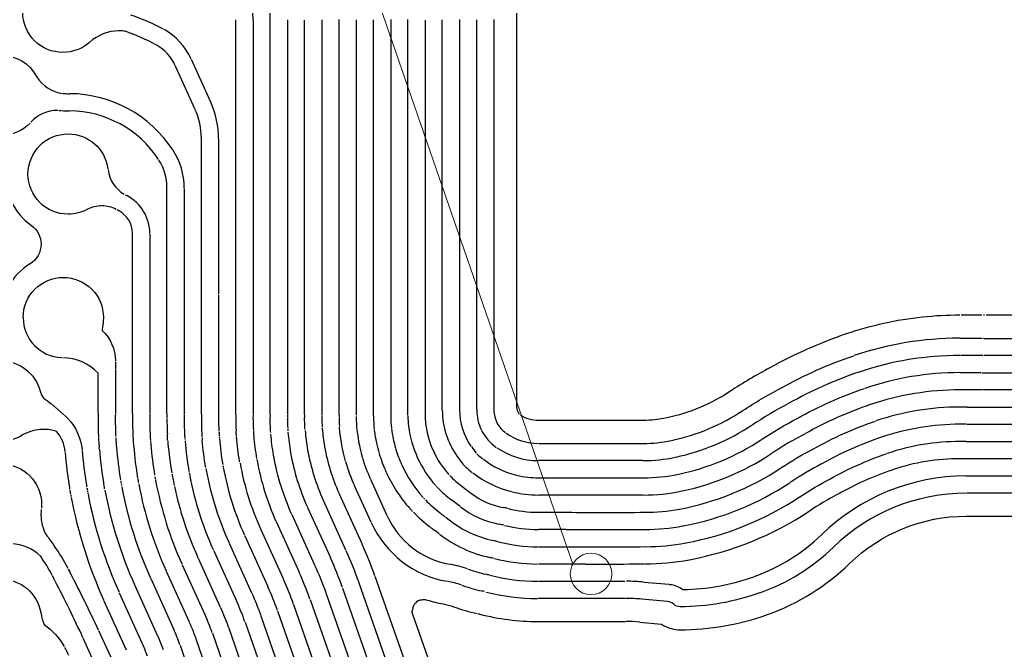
# Model space of a CAD drawing. Extents: x 1548 to 1929, y -174 to 95.
# Drawn here: x 1584.801 to 1589.166, y 46.031 to 48.824 of the extents above; entities that cross this region are included whole.
import ezdxf

# ---------------------------------------------------------------- set-up
doc = ezdxf.new("R2010")
doc.units = 0
doc.layers.add('gbr-dxf_layer0', color=7, linetype='Continuous')
doc.layers.add('備註', color=1, linetype='Continuous', lineweight=5)

msp = doc.modelspace()

# ---------------------------------------------------------------- linework, layer by layer
at = {"layer": 'gbr-dxf_layer0'}
for p, q in [((1585.7581, 47.0755), (1585.7581, 48.8231)), ((1585.8343, 48.8214), (1585.8343, 47.078)), ((1585.9105, 47.0746), (1585.9105, 48.8217)), ((1585.9867, 48.8236), (1585.9867, 47.076)), ((1586.0629, 47.0759), (1586.0629, 48.822)), ((1586.1391, 48.8239), (1586.1391, 47.0736)), ((1586.2153, 47.0739), (1586.2153, 48.8241)), ((1586.2915, 48.8227), (1586.2915, 47.0725)), ((1586.3677, 47.0697), (1586.3677, 48.8229)), ((1586.4439, 48.8243), (1586.4439, 47.0711)), ((1586.5201, 47.0705), (1586.5201, 48.8246)), ((1586.5963, 48.8223), (1586.5963, 47.0722)), ((1586.6725, 47.0959), (1586.6725, 48.8234)), ((1586.7487, 48.8249), (1586.7487, 47.0973)), ((1586.8249, 47.098), (1586.8249, 48.8227)), ((1586.9011, 48.8252), (1586.9011, 47.0962)), ((1585.5608, 48.6486), (1585.6465, 48.4596)), ((1585.5765, 48.4296), (1585.4908, 48.6186)), ((1585.6057, 47.6069), (1585.6057, 48.296)), ((1585.6819, 48.2946), (1585.6819, 47.6094)), ((1585.4533, 47.0792), (1585.4533, 48.0786)), ((1585.5295, 48.0769), (1585.5295, 47.0778)), ((1585.2685, 48.0488), (1585.2748, 48.0454)), ((1585.2403, 47.9774), (1585.2326, 47.9816)), ((1585.3009, 47.0791), (1585.3009, 47.8766)), ((1585.3771, 47.8743), (1585.3771, 47.0805)), ((1585.6057, 47.0779), (1585.6057, 47.6049)), ((1585.6819, 47.6048), (1585.6819, 47.0766)), ((1589.0623, 47.5152), (1588.9696, 47.5152)), ((1589.2179, 47.5148), (1589.0804, 47.5148)), ((1588.9646, 47.4132), (1589.064, 47.4132)), ((1602.4239, 47.3364), (1589.071, 47.3364)), ((1585.2247, 47.3084), (1585.2247, 47.2747)), ((1585.2247, 47.2721), (1585.2247, 47.0804)), ((1588.9657, 47.2608), (1589.0584, 47.2608)), ((1602.4261, 47.184), (1589.0668, 47.184)), ((1584.9417, 47.1219), (1584.9971, 47.0742)), ((1587.0139, 47.0759), (1587.0035, 47.0959)), ((1588.9975, 47.1078), (1602.4255, 47.1078)), ((1602.4268, 47.0316), (1588.995, 47.0316)), ((1585.6847, 46.9753), (1585.685, 46.9723)), ((1585.1537, 46.9226), (1585.1531, 46.9298)), ((1585.2289, 46.938), (1585.2295, 46.9308)), ((1587.1008, 46.947), (1587.561, 46.947)), ((1588.9931, 46.9554), (1602.4263, 46.9554)), ((1602.4276, 46.8792), (1588.9944, 46.8792)), ((1587.5596, 46.8708), (1587.099, 46.8708)), ((1586.3543, 46.7889), (1586.4275, 46.6278)), ((1587.0982, 46.7946), (1587.5599, 46.7946)), ((1588.9931, 46.8031), (1602.4284, 46.8031)), ((1585.4023, 46.7871), (1585.4028, 46.7838)), ((1586.3575, 46.5977), (1586.2842, 46.7588)), ((1586.7596, 46.7571), (1586.797, 46.7286)), ((1585.1009, 46.7385), (1585.102, 46.7329)), ((1586.2147, 46.7271), (1586.3163, 46.5033)), ((1587.5612, 46.7184), (1587.0996, 46.7184)), ((1602.427, 46.7269), (1588.9954, 46.7269)), ((1586.0758, 46.6638), (1586.1767, 46.4415)), ((1586.2458, 46.4743), (1586.146, 46.6942)), ((1586.752, 46.6671), (1586.7147, 46.6956)), ((1586.108, 46.4086), (1586.007, 46.6309)), ((1586.688, 46.6199), (1586.704, 46.6077)), ((1587.0985, 46.6423), (1587.2219, 46.6423)), ((1585.9368, 46.6009), (1586.0387, 46.3769)), ((1585.7979, 46.5379), (1585.8998, 46.3136)), ((1585.9687, 46.3468), (1585.8686, 46.5668)), ((1586.6589, 46.5462), (1586.6394, 46.5612)), ((1587.2195, 46.5661), (1587.1001, 46.5661)), ((1585.8297, 46.2836), (1585.7297, 46.5039)), ((1587.0981, 46.4891), (1587.3036, 46.4891)), ((1585.6608, 46.4708), (1585.7608, 46.2504)), ((1585.5211, 46.4094), (1585.6212, 46.1887)), ((1585.6908, 46.2203), (1585.5925, 46.4368)), ((1587.305, 46.4129), (1587.0985, 46.4129)), ((1584.957, 46.339), (1584.9471, 46.3585)), ((1585.0163, 46.3905), (1585.0243, 46.3749)), ((1585.5524, 46.1558), (1585.4506, 46.3803)), ((1586.3744, 46.3589), (1586.5322, 45.9087)), ((1585.4135, 46.0929), (1585.3123, 46.316)), ((1585.3811, 46.3489), (1585.4823, 46.1258)), ((1586.4608, 45.8821), (1586.303, 46.3323)), ((1587.0988, 46.3367), (1587.3044, 46.3367)), ((1587.3058, 46.3366), (1587.4814, 46.3366)), ((1587.5648, 46.3331), (1587.6776, 46.3231)), ((1585.2422, 46.2859), (1585.344, 46.0614)), ((1586.3167, 45.8315), (1586.1585, 46.2832)), ((1586.2313, 46.3058), (1586.3881, 45.8582)), ((1585.274, 46.0313), (1585.1739, 46.2519)), ((1586.1722, 45.7824), (1586.0145, 46.2326)), ((1586.0869, 46.2564), (1586.2446, 45.8062)), ((1587.303, 46.2605), (1587.0974, 46.2605)), ((1587.4837, 46.2604), (1587.3044, 46.2604)), ((1587.6695, 46.2473), (1587.5566, 46.2573)), ((1586.0282, 45.7319), (1585.8705, 46.1821)), ((1585.9429, 46.2058), (1586.1006, 45.7557)), ((1585.7989, 46.1552), (1585.9546, 45.711)), ((1585.1507, 46.118), (1585.2044, 45.9998)), ((1585.6544, 46.1062), (1585.8121, 45.656)), ((1585.8821, 45.6873), (1585.7265, 46.1315)), ((1585.1357, 45.9669), (1585.082, 46.0851)), ((1585.5112, 46.0531), (1585.668, 45.6055)), ((1585.7407, 45.6294), (1585.583, 46.0795))]:
    msp.add_line(p, q, dxfattribs=at)
at = {"layer": 'gbr-dxf_layer0', "linetype": 'Continuous'}
for points in [[(1587.0035, 47.0964, 0.018801), (1587.003, 47.1068), (1587.003, 49.1538), (1586.955, 49.2316, 0.138177), (1586.492, 50.0609), (1586.3629, 50.1904), (1585.7439, 51.1927, 0.136859), (1585.5285, 51.5414), (1585.4757, 51.6268, -0.066155), (1585.4695, 51.6731)], [(1585.1095, 48.7227, -0.181329), (1584.9926, 48.6789, -0.414223), (1584.8148, 48.8567)], [(1584.5407, 48.4888, -0.414223), (1584.7185, 48.6666, -0.276741), (1584.8753, 48.5726, 0.228912), (1584.9908, 48.4974)], [(1584.847, 48.366, -0.204871), (1584.7185, 48.311, -0.414223), (1584.5407, 48.4888)], [(1584.9708, 48.4223, -0.015539), (1584.9686, 48.4222, 0.212898), (1584.8508, 48.3696)], [(1584.8376, 48.1403, -0.414223), (1585.0154, 48.3181, -0.376286), (1585.1917, 48.1636)], [(1584.736, 48.1569, 0.014912), (1584.7355, 48.1404, 0.242351), (1584.8529, 47.9125, -0.242777), (1584.8956, 47.8297, -0.260318), (1584.8473, 47.7431, 0.260292), (1584.7142, 47.5049, 0.033301), (1584.7167, 47.4678, -0.033477), (1584.7172, 47.4611, -0.368959), (1584.6743, 47.4109, 0.367957), (1584.4391, 47.1346)], [(1585.1639, 47.9991, 0.115149), (1585.1007, 47.9843, -0.125823), (1585.0154, 47.9625, -0.414223), (1584.8376, 48.1403)], [(1584.8163, 47.5048, -0.414223), (1584.9941, 47.6826, -0.414223), (1585.1719, 47.5048, -0.034978), (1585.1701, 47.4801, -0.046482), (1585.1695, 47.4731, 0.029321), (1585.1665, 47.4479, -0.20134), (1585.2247, 47.3124)], [(1588.9643, 47.515, 0.026386), (1588.799, 47.5062, 0.055119), (1588.4617, 47.4322)], [(1588.4615, 47.4322, 0.045457), (1588.1224, 47.2813, 0.025159), (1587.9464, 47.1772, -0.094477), (1587.6672, 47.0606)], [(1584.5412, 47.1345, -0.414223), (1584.719, 47.3123, -0.342973), (1584.8913, 47.1784, 0.04748), (1584.906, 47.147, -0.051326), (1584.9404, 47.123)], [(1585.1485, 47.0828), (1585.1485, 47.2579, 0.204654), (1584.9925, 47.3267)], [(1588.0032, 47.0926, -0.025282), (1588.1713, 47.1918, -0.045596), (1588.4944, 47.3357)], [(1588.0877, 46.9656, -0.025394), (1588.2433, 47.0573, -0.045827), (1588.5424, 47.1908)], [(1584.9053, 47.0095, 0.126879), (1584.8168, 46.986, -0.146664), (1584.719, 46.9567, -0.414223), (1584.5412, 47.1345)], [(1584.9984, 47.073, -0.017606), (1585.0103, 47.0618, -0.040863), (1585.0146, 47.0574, -0.167434), (1585.0775, 46.9186)], [(1585.9127, 46.9955, -0.015649), (1585.912, 47.0072, -0.014877), (1585.9104, 47.0629)], [(1586.0646, 47.0094, -0.029923), (1586.0644, 47.0139, -0.015396), (1586.0628, 47.0622)], [(1586.2914, 47.0671, -0.016216), (1586.2915, 47.0648, 0.015454), (1586.2925, 47.0304, -0.047141), (1586.293, 47.0233, 0.048184), (1586.3178, 46.8876)], [(1587.667, 47.0604, -0.051994), (1587.561, 47.0489), (1587.0985, 47.0489, -0.14247), (1587.0187, 47.0723)], [(1585.0018, 46.9096, 0.160236), (1584.9635, 47.0004, 0.07922), (1584.9065, 47.0095)], [(1586.1407, 47.0144, -0.019923), (1586.141, 47.0115, 0.022587), (1586.1507, 46.9337)], [(1586.2441, 46.8683, -0.047245), (1586.2172, 47.0155, -0.037326), (1586.2168, 47.0211)], [(1588.172, 46.8383, -0.025713), (1588.316, 46.9232, -0.046132), (1588.5914, 47.0463)], [(1585.4566, 46.9592, -0.01165), (1585.4561, 46.9678, -0.007799), (1585.4549, 46.9877)], [(1585.761, 46.98, -0.029764), (1585.7606, 46.9845, -0.012949), (1585.7596, 47.002)], [(1585.7754, 46.8659, -0.019345), (1585.7749, 46.8687, -0.02163), (1585.7613, 46.9759)], [(1586.0064, 46.6323, -0.062339), (1585.9263, 46.8898, -0.04059), (1585.9251, 46.8958, -0.02134), (1585.9133, 46.9887)], [(1585.5331, 46.9584, -0.019672), (1585.5335, 46.9556, 0.021657), (1585.5496, 46.8285)], [(1585.6249, 46.8409, -0.013893), (1585.6246, 46.8428, -0.021137), (1585.6096, 46.9604)], [(1585.8512, 46.8764, -0.027686), (1585.852, 46.8724, 0.060872), (1585.9357, 46.6033)], [(1588.2552, 46.7103, -0.026309), (1588.3887, 46.7892, -0.046709), (1588.6415, 46.9021)], [(1584.5425, 46.6773, -0.414223), (1584.7203, 46.8551, -0.414223), (1584.8981, 46.6773, -0.024837), (1584.8972, 46.6598)], [(1585.3996, 46.7999, -0.012196), (1585.4, 46.7983, 0.004851), (1585.4015, 46.7908)], [(1585.5521, 46.8152, -0.020971), (1585.5528, 46.8122, 0.006386), (1585.56, 46.7759)], [(1585.1771, 46.7463, -0.002854), (1585.176, 46.7526, -0.009571), (1585.1735, 46.7652)], [(1585.1027, 46.7289, -0.036704), (1585.1039, 46.7235, 0.05947), (1585.241, 46.2883)], [(1584.8953, 46.6294, 0.123329), (1584.9177, 46.5424, -0.015856), (1584.9517, 46.4973)], [(1588.4754, 46.4146, -0.195091), (1588.9928, 46.625), (1602.4291, 46.625), (1602.4553, 46.6252), (1602.4743, 46.6252), (1602.8002, 46.6237)], [(1587.7246, 46.1218, 0.086086), (1588.1127, 46.1891, 0.106966), (1588.4756, 46.4146)], [(1587.6794, 46.3229, -0.134664), (1587.7381, 46.3, 0.082568), (1588.0526, 46.3568)], [(1584.5414, 46.168, -0.414223), (1584.7192, 46.3458, -0.363779), (1584.8943, 46.199, -0.039527), (1584.8956, 46.1932, 0.068664), (1584.9093, 46.1449, -0.102403), (1584.9987, 46.0478)], [(1588.0772, 46.2847, -0.085406), (1587.7262, 46.2237, -0.212201), (1587.6974, 46.2348, 0.175691), (1587.6709, 46.2471)], [(1586.5736, 46.2528, -0.08555), (1586.5903, 46.2557, -0.077073), (1586.6054, 46.2534)], [(1586.6054, 46.2534, 0.032941), (1586.6766, 46.2361, -0.04412), (1586.7235, 46.2236)], [(1586.6288, 45.9409), (1586.5421, 46.1888, -0.084446), (1586.5393, 46.2054)], [(1586.8318, 46.1927, 0.012574), (1586.8384, 46.1909, 0.062917), (1587.0957, 46.1584)], [(1587.5475, 46.1558), (1587.6428, 46.1472), (1587.6527, 46.1413, 0.134083), (1587.7243, 46.1218)]]:
    msp.add_lwpolyline(points, format="xyb", dxfattribs=at)
for points in [[(1589.0681, 47.4129), (1589.0727, 47.4126), (1602.4253, 47.4126)], [(1589.0669, 47.3366), (1589.0622, 47.337), (1588.967, 47.337)], [(1589.0635, 47.2604), (1589.0664, 47.2602), (1602.4247, 47.2602)], [(1589.0627, 47.1841), (1589.0559, 47.1846), (1588.967, 47.1846)], [(1587.0974, 46.1584), (1587.3042, 46.1584), (1587.4843, 46.1586)]]:
    msp.add_lwpolyline(points, dxfattribs=at)
at = {"layer": 'gbr-dxf_layer0'}
for centre, radius, start, end in [((1585.2521, 48.8236), 0.6584, 360, 44.9364), ((1585.2522, 48.8233), 0.5821, 359.9998, 44.7859), ((1584.9931, 47.9657), 0.9289, 61.4079, 71.1347), ((1585.2413, 48.5817), 0.1928, 90.3809, 132.1466), ((1585.2413, 48.5817), 0.1928, 81.7511, 89.9937), ((1584.9931, 47.9657), 0.8527, 61.2335, 71.1075), ((1585.3053, 48.5351), 0.2797, 24.2747, 61.1444), ((1585.3053, 48.5351), 0.2035, 24.6702, 60.436), ((1585.0236, 48.9694), 0.4732, 266.4379, 269.7584), ((1585.0191, 47.9466), 0.5496, 33.2687, 89.5773), ((1585.2862, 48.296), 0.3957, 0.0075, 24.1842), ((1585.0236, 48.9694), 0.5494, 265.0084, 265.9734), ((1585.0236, 48.9694), 0.5494, 266.2319, 269.6104), ((1585.019, 47.9466), 0.4734, 32.9641, 89.729), ((1585.2862, 48.296), 0.3195, 0.2368, 24.423), ((1585.2227, 48.0789), 0.3068, 359.9986, 32.9317), ((1585.2227, 48.0789), 0.2306, 0.394, 32.2767), ((1585.3342, 48.1755), 0.1428, 186.2779, 240.5428), ((1585.1866, 47.8765), 0.1905, 0.0674, 61.9554), ((1585.164, 47.8564), 0.1428, 63.2987, 89.1754), ((1585.1866, 47.8765), 0.1143, 1.0773, 61.2585), ((1584.9941, 47.5048), 0.1778, 180.0001, 267.772), ((1589.0617, 47.3751), 0.1402, 85.0338, 86.872), ((1588.9651, 45.9442), 1.4689, 90.1114, 108.6437), ((1588.9651, 45.9442), 1.3927, 90.0195, 108.6882), ((1589.1202, 45.4956), 1.8674, 108.8183, 119.2511), ((1588.9658, 45.9442), 1.3165, 90.0661, 108.7105), ((1588.9658, 45.9442), 1.2403, 90.0065, 108.6621), ((1587.0281, 47.0959), 0.3556, 180.2386, 215.3929), ((1587.0281, 47.0959), 0.2794, 179.9991, 215.0851), ((1587.0284, 47.0961), 0.2035, 180.0013, 206.1292), ((1587.0284, 47.0961), 0.1273, 180.7338, 206.6184), ((1589.0683, 45.4802), 1.8561, 117.6821, 123.4718), ((1589.1197, 45.4954), 1.7148, 108.7697, 119.2778), ((1588.966, 45.9442), 1.164, 90.0682, 108.7203), ((1588.9659, 45.9443), 1.164, 88.512, 89.9908), ((1586.8508, 47.0514), 1.7026, 179.0035, 179.9958), ((1586.8508, 47.0516), 1.7026, 180.0487, 182.6151), ((1586.8508, 47.0512), 1.6264, 179.0774, 179.9414), ((1586.8508, 47.0516), 1.6264, 180.0021, 182.5987), ((1586.8508, 47.0544), 1.5501, 179.1148, 180.0012), ((1586.8509, 47.0544), 1.5501, 180.0521, 182.7388), ((1586.8508, 47.0543), 1.4739, 179.0604, 179.945), ((1586.8509, 47.0544), 1.4739, 179.9996, 182.6845), ((1586.8505, 47.0574), 1.3974, 179.1396, 180.0143), ((1586.8506, 47.057), 1.3974, 180.0981, 182.7905), ((1586.8505, 47.0576), 1.3212, 179.2077, 179.9189), ((1586.8506, 47.057), 1.3212, 179.9941, 182.8464), ((1586.8505, 47.0597), 1.245, 180.0071, 182.999), ((1586.8505, 47.059), 1.245, 179.1673, 179.9119), ((1586.8505, 47.0597), 1.1688, 180.0725, 182.8773), ((1586.8505, 47.059), 1.1688, 179.2315, 179.9735), ((1586.8506, 47.0611), 1.0926, 179.3441, 179.9022), ((1586.8506, 47.0617), 1.0926, 180.0064, 183.1085), ((1586.8506, 47.061), 1.0164, 179.2056, 179.9662), ((1586.8506, 47.0618), 1.0164, 180.084, 183.1837), ((1586.8506, 47.063), 0.9401, 179.3502, 179.8564), ((1586.8505, 47.063), 0.8639, 180.1529, 183.3207), ((1586.8506, 47.0629), 0.8639, 179.2577, 179.9934), ((1586.8505, 47.0628), 0.7877, 179.1809, 179.9361), ((1586.8505, 47.0629), 0.7115, 179.3701, 179.8338), ((1586.8505, 47.0638), 0.7115, 180.0104, 183.6268), ((1586.8505, 47.0648), 0.6353, 179.2633, 180.0117), ((1586.8506, 47.0647), 0.6353, 180.228, 183.6801), ((1586.889, 47.0688), 0.5212, 180.1605, 186.6786), ((1586.889, 47.0689), 0.445, 180.0009, 186.9579), ((1586.8889, 47.0703), 0.3688, 180.2875, 187.1052), ((1586.8889, 47.0703), 0.2926, 179.9986, 186.8398), ((1587.5007, 47.8509), 0.9097, 281.9024, 303.4832), ((1586.1025, 47.0112), 0.1143, 180.7214, 184.0931), ((1587.0075, 47.0837), 0.5646, 187.2472, 191.9489), ((1587.0074, 47.0854), 0.4882, 187.3368, 221.7802), ((1587.0074, 47.0854), 0.412, 187.1527, 222.1285), ((1587.0279, 47.0963), 0.127, 207.4083, 233.9377), ((1587.5007, 47.8509), 0.9859, 282.021, 303.4372), ((1588.966, 45.9442), 1.0878, 90.0002, 108.6665), ((1588.9658, 45.9443), 1.0878, 88.635, 89.9149), ((1586.1017, 47.0236), 0.9532, 183.1926, 184.5956), ((1586.1017, 47.0236), 0.877, 183.347, 184.5021), ((1586.1023, 47.0162), 0.8006, 182.6656, 184.0062), ((1586.1023, 47.0161), 0.7244, 182.5498, 184.1749), ((1586.1023, 47.018), 0.5719, 182.8177, 184.5709), ((1585.6466, 46.9744), 0.1144, 182.4928, 185.0456), ((1586.1023, 47.0154), 0.4954, 182.6551, 184.6087), ((1586.2541, 47.0271), 0.648, 184.9755, 185.7424), ((1586.1023, 47.0155), 0.4192, 182.3649, 184.8838), ((1587.0086, 47.0783), 1.3277, 184.7124, 189.719), ((1586.1025, 47.0124), 0.2668, 182.023, 184.8901), ((1586.255, 47.0187), 0.4193, 184.1692, 184.967), ((1587.0083, 47.0799), 1.1751, 184.8371, 189.7878), ((1587.0081, 47.0808), 1.0224, 184.7327, 189.7511), ((1587.0081, 47.0803), 0.946, 184.6281, 189.8037), ((1587.0075, 47.0837), 0.6408, 187.0045, 192.0996), ((1586.9849, 47.0791), 0.5415, 192.121, 196.4248), ((1587.0279, 47.0963), 0.2032, 206.7719, 235.0557), ((1587.0988, 47.1978), 0.2507, 235.0531, 269.9982), ((1587.5004, 47.8508), 1.0624, 281.92, 303.4933), ((1589.0684, 45.4801), 1.7038, 117.587, 123.4773), ((1589.1191, 45.4951), 1.5623, 108.7519, 119.3326), ((1585.6461, 46.9793), 0.4955, 183.8019, 185.6098), ((1587.0089, 47.0763), 1.8614, 184.773, 189.3234), ((1585.6461, 46.9792), 0.4193, 183.6167, 185.4027), ((1587.0089, 47.0763), 1.7852, 184.727, 189.401), ((1585.6461, 46.979), 0.343, 183.492, 185.8388), ((1586.255, 47.0192), 0.953, 184.5513, 185.0351), ((1587.0086, 47.0783), 1.7089, 184.8351, 189.5425), ((1585.6461, 46.979), 0.2668, 183.9504, 185.535), ((1586.2549, 47.0197), 0.8768, 184.4941, 184.975), ((1587.0086, 47.0783), 1.6327, 184.7858, 189.5912), ((1586.2546, 47.0237), 0.8007, 184.7163, 185.3677), ((1587.0086, 47.0779), 1.5564, 184.8367, 189.645), ((1586.9948, 47.0818), 0.8569, 190.0414, 204.3425), ((1586.9849, 47.0791), 0.6177, 192.2628, 196.5764), ((1586.9941, 47.0804), 0.5506, 196.4367, 204.2243), ((1587.0602, 47.1048), 0.3108, 213.5315, 220.2083), ((1587.0988, 47.1978), 0.3269, 235.5712, 269.6649), ((1587.5593, 47.5627), 0.6157, 270.2753, 281.8989), ((1588.9665, 45.9445), 1.0113, 90.0779, 108.6378), ((1588.9667, 45.9445), 1.0113, 88.5307, 90.0083), ((1587.0088, 47.0748), 2.0138, 184.7753, 189.2565), ((1587.0088, 47.0748), 1.9376, 184.7024, 189.2976), ((1586.9951, 47.0811), 1.0096, 190.0064, 204.3224), ((1586.9948, 47.0818), 0.9331, 190.1332, 204.4495), ((1586.9936, 47.0817), 0.7031, 196.1322, 204.4755), ((1586.9941, 47.0804), 0.6268, 196.5866, 204.3815), ((1587.0602, 47.1048), 0.387, 213.7925, 219.7683), ((1587.0975, 47.1985), 0.4031, 227.6061, 232.3796), ((1587.0982, 47.1981), 0.4032, 232.7815, 256.0237), ((1587.5592, 47.5627), 0.6919, 270.1502, 282.0814), ((1587.5004, 47.8508), 1.1386, 281.9834, 303.4218), ((1588.9665, 45.9445), 0.9351, 89.9992, 108.753), ((1588.9668, 45.9445), 0.9351, 88.4533, 89.9302), ((1585.9628, 46.9009), 0.3432, 191.0028, 192.149), ((1585.9628, 46.9007), 0.267, 191.2689, 192.3866), ((1586.995, 47.0807), 1.3145, 190.5177, 204.2737), ((1586.995, 47.0804), 1.2381, 190.28, 204.381), ((1586.9936, 47.0817), 0.7793, 196.0133, 204.3595), ((1587.0074, 47.0855), 0.5648, 204.3034, 221.9896), ((1586.8526, 46.9277), 0.1143, 219.2717, 226.3065), ((1587.0975, 47.1985), 0.4793, 227.806, 232.4242), ((1587.5005, 47.8508), 1.2149, 280.598, 303.4936), ((1589.0697, 45.4809), 1.5512, 117.5571, 123.5243), ((1585.5119, 46.822), 0.1907, 189.1849, 191.8041), ((1585.8114, 46.8795), 0.3431, 191.185, 192.53), ((1585.9638, 46.8951), 0.4955, 190.4762, 191.3187), ((1586.9956, 47.0775), 1.5432, 190.5158, 191.8605), ((1585.8115, 46.8794), 0.2669, 191.5009, 192.7794), ((1586.995, 47.0807), 1.3907, 190.4564, 204.3948), ((1587.0074, 47.0855), 0.641, 204.4523, 221.7264), ((1587.0995, 47.1969), 0.5559, 224.8719, 232.1581), ((1587.0982, 47.1981), 0.4795, 232.7863, 255.6887), ((1587.0986, 47.1975), 0.4028, 256.3032, 269.7578), ((1587.5604, 47.5627), 0.7681, 270.0587, 281.8876), ((1588.9933, 45.882), 0.921, 90.167, 134.153), ((1589.1186, 45.495), 1.4096, 108.8089, 119.4043), ((1585.3604, 46.8037), 0.3432, 189.0765, 189.9139), ((1585.3604, 46.8037), 0.267, 189.3858, 190.4953), ((1585.5106, 46.8277), 0.4194, 190.5781, 191.788), ((1585.3613, 46.7985), 0.1908, 187.5703, 189.4978), ((1585.5112, 46.8255), 0.2669, 189.8554, 192.0249), ((1585.8147, 46.8603), 0.5716, 189.4338, 189.9633), ((1586.995, 47.0807), 1.7721, 190.5764, 204.3389), ((1585.8114, 46.8802), 0.4957, 191.453, 192.4212), ((1586.9949, 47.0811), 1.6958, 190.6447, 204.3134), ((1586.9949, 47.0811), 1.6196, 190.593, 204.4067), ((1586.9951, 47.0808), 1.5434, 192.1227, 204.3372), ((1586.9951, 47.0808), 1.4672, 192.1315, 204.3959), ((1586.7888, 46.8832), 0.1906, 220.8654, 223.7024), ((1587.0995, 47.197), 0.6321, 225.0271, 232.3275), ((1587.5005, 47.8508), 1.2911, 280.6534, 303.43), ((1585.5107, 46.8276), 0.4956, 190.1321, 192.1102), ((1585.2148, 46.7522), 0.1907, 189.8399, 192.2649), ((1586.9953, 47.0801), 2.001, 190.708, 204.3728), ((1586.995, 47.0807), 1.8483, 190.6243, 204.3907), ((1586.7882, 46.8841), 0.2673, 221.9878, 223.5426), ((1587.0001, 46.987), 0.3286, 232.1687, 259.4451), ((1587.0986, 47.1975), 0.479, 255.9418, 269.9442), ((1587.5604, 47.5627), 0.8443, 270.1523, 281.9692), ((1587.501, 47.851), 1.3675, 280.5724, 303.4472), ((1589.071, 45.4817), 1.3986, 117.5226, 123.5546), ((1588.9933, 45.882), 0.8448, 90.0201, 134.1529), ((1587.0998, 47.1967), 0.7085, 224.8455, 232.2045), ((1587.0001, 46.987), 0.4048, 232.4132, 259.0544), ((1586.8657, 46.2661), 0.4047, 76.1403, 79.0598), ((1587.0981, 47.1977), 0.5555, 256.0421, 269.8439), ((1585.0802, 46.6308), 0.1849, 172.6054, 180.0215), ((1586.7721, 46.7844), 0.3785, 204.6769, 259.7681), ((1586.7882, 46.8842), 0.3435, 221.4281, 223.8897), ((1587.0998, 47.1967), 0.7847, 224.97, 232.3343), ((1587.0973, 47.1934), 0.7044, 232.3333, 234.1682), ((1587.3944, 66.1758), 19.5344, 269.50212, 270.0002), ((1587.3973, 66.1759), 19.5344, 269.99595, 270.50126), ((1587.5697, 47.4784), 0.8362, 270.0102, 280.5452), ((1587.501, 47.851), 1.4437, 280.6221, 303.4754), ((1586.7721, 46.7844), 0.4547, 204.4536, 260.1315), ((1587.0973, 47.1934), 0.7806, 232.4542, 233.9571), ((1587, 46.9869), 0.481, 232.2487, 257.6735), ((1586.8657, 46.2661), 0.3285, 75.9104, 79.446), ((1587.0981, 47.1977), 0.6317, 256.1837, 269.9996), ((1587.5697, 47.4784), 0.9124, 270.0955, 280.6244), ((1587, 46.9869), 0.5572, 232.423, 257.8479), ((1587.3948, 66.1758), 19.6106, 269.4939, 270.00325), ((1587.397, 66.1759), 19.6106, 270.00071, 270.50609), ((1587.7728, 47.1406), 0.8322, 289.7254, 314.0766), ((1584.7629, 46.3173), 0.1849, 45.8475, 89.3313), ((1584.221, 45.9816), 0.8945, 27.414, 35.1034), ((1584.7352, 45.7824), 1.7376, 19.4293, 24.4203), ((1586.7766, 45.9732), 0.557, 75.1158, 77.2967), ((1587.0961, 47.1935), 0.7043, 255.5863, 270), ((1587.3827, 66.1759), 19.6869, 269.77433, 269.99181), ((1587.3808, 66.1759), 19.6869, 270.00132, 270.55166), ((1587.5699, 47.4784), 0.9886, 270.1778, 280.536), ((1587.7728, 47.1406), 0.9084, 289.6499, 314.0676), ((1584.221, 45.9816), 0.8183, 27.5998, 34.8589), ((1585.4852, 46.3959), 0.1146, 22.7675, 24.4321), ((1584.7353, 45.7822), 1.5851, 19.3907, 24.5249), ((1584.7352, 45.7825), 1.6614, 19.3756, 24.5103), ((1586.7766, 45.9732), 0.4808, 74.9556, 77.1281), ((1584.7353, 45.7823), 1.5089, 19.4891, 24.4635), ((1586.6294, 45.9639), 0.4545, 70.0592, 80.1277), ((1587.0961, 47.1935), 0.7805, 255.7009, 269.8142), ((1587.3825, 66.1759), 19.7631, 269.7786, 269.9961), ((1587.3805, 66.1759), 19.7631, 270.00606, 270.54532), ((1587.5699, 47.4784), 1.0648, 270.0383, 280.6022), ((1580.1533, 43.8184), 5.5011, 24.7291, 27.6814), ((1584.7344, 45.7843), 1.4325, 19.3017, 24.3671), ((1586.9984, 46.9874), 0.6336, 250.3827, 257.91), ((1586.7744, 45.9737), 0.4046, 74.6069, 76.6298), ((1587.0951, 47.1937), 0.857, 255.6775, 270.0016), ((1580.1533, 43.8183), 5.4249, 24.7128, 27.6651), ((1584.7345, 45.7841), 1.2799, 19.3101, 24.3681), ((1584.7344, 45.7843), 1.3563, 19.3684, 24.4316), ((1586.6294, 45.9639), 0.3783, 70.2873, 79.7661), ((1586.9984, 46.9875), 0.7098, 250.2448, 257.786), ((1587.4869, 45.4929), 0.8438, 84.7916, 89.8926), ((1584.7345, 45.784), 1.2037, 19.3829, 24.4394), ((1586.7742, 45.9737), 0.3284, 74.8601, 76.841), ((1587.0951, 47.1937), 0.9332, 255.8084, 269.9128), ((1584.7345, 45.7838), 1.1274, 19.3197, 24.3673), ((1586.5893, 46.2053), 0.05, 109.5136, 179.9854), ((1586.9986, 46.9874), 0.8119, 250.2381, 257.7954), ((1587.4868, 45.4929), 0.7676, 84.897, 89.9913), ((1584.7343, 45.7846), 0.9747, 19.3591, 24.4049), ((1584.7345, 45.7838), 1.0512, 19.4005, 24.4472), ((1584.7343, 45.7846), 0.8985, 19.2627, 24.3017), ((1587.4863, 45.4931), 0.6655, 84.7469, 89.9985), ((1584.734, 45.7855), 0.7458, 19.3832, 24.2222), ((1584.734, 45.7855), 0.822, 19.1845, 24.3436), ((1584.734, 45.7854), 0.6695, 19.1721, 24.1959), ((1584.7192, 45.8802), 0.3259, 23.1277, 30.1343)]:
    msp.add_arc(centre, radius, start, end, dxfattribs=at)
at = {"layer": '備註', "linetype": 'Continuous'}
msp.add_line((1582.4374, 60.346), (1587.2506, 46.4129), dxfattribs=at)
msp.add_circle((1587.3313, 46.3691), 0.0918, dxfattribs=at)

doc.saveas('drawing.dxf')
